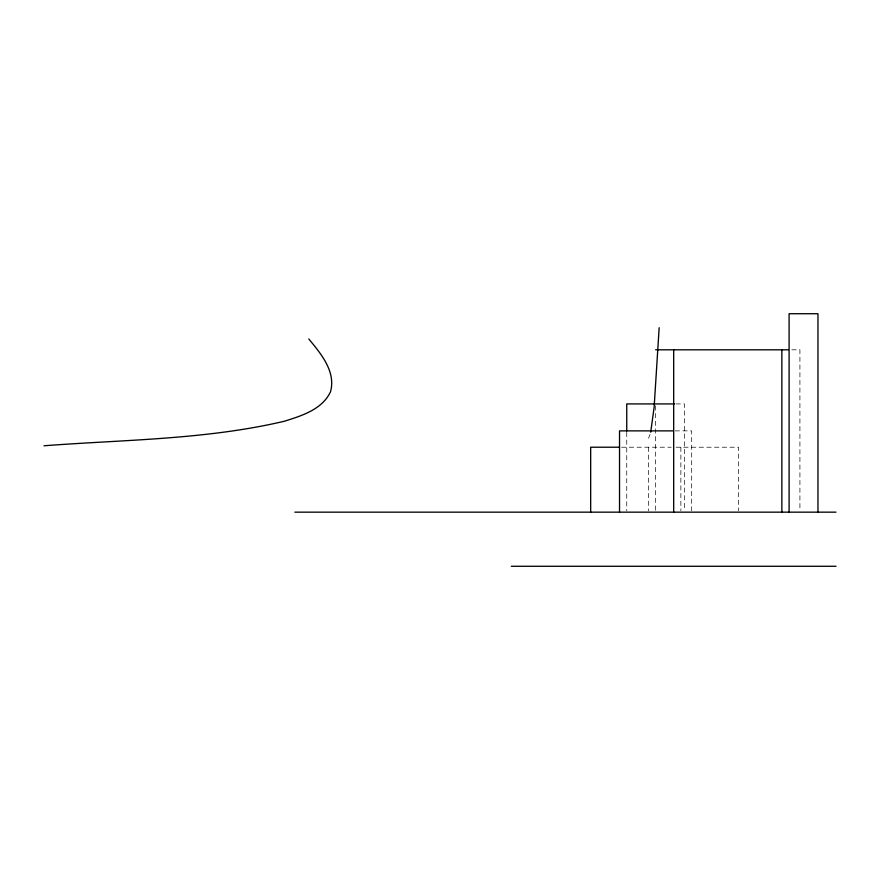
<?xml version="1.0" encoding="UTF-8"?>
<svg xmlns="http://www.w3.org/2000/svg" width="880" height="880" viewBox="0 0 880 880"><rect width="100%" height="100%" fill="white"/><g stroke="black" fill="none" stroke-linecap="round" stroke-linejoin="round"><path stroke-width="0.66" stroke-dasharray="4.4 3.3" d="M650.045 434.445L648.549 438.24M791.857 349.811L799.92 349.811L799.92 510.785M676.027 403.92L684.475 403.92L684.475 510.807M675.114 430.881L691.691 430.881L691.691 510.796M621.599 447.216L671.22 447.216M676.027 447.216L738.595 447.216L738.595 510.807M680.867 447.216L680.867 510.807M655.611 405.746L655.611 510.785M648.395 447.216L648.395 510.807M626.747 432.333L626.747 510.807"/><path stroke-width="1.32" d="M659.164 327.723L654.115 407.484L650.694 432.157M44 445.775C124.245 439.626 205.744 439.736 284.449 421.223C301.785 415.734 322.245 409.53 330.55 391.677C336.028 371.393 320.782 353.54 308.803 338.987M655.611 349.811L788.161 349.811M674.509 403.92L626.747 403.92L626.747 430.98M672.903 430.881L619.531 430.881L619.531 512.16M619.531 447.216L590.678 447.216L590.678 512.16M294.844 512.16L836 512.16M511.302 566.269L836 566.269M817.96 512.16L817.96 313.731L789.096 313.731L789.096 512.16M781.858 349.811L781.858 512.16M673.684 349.811L673.684 512.16"/></g></svg>
